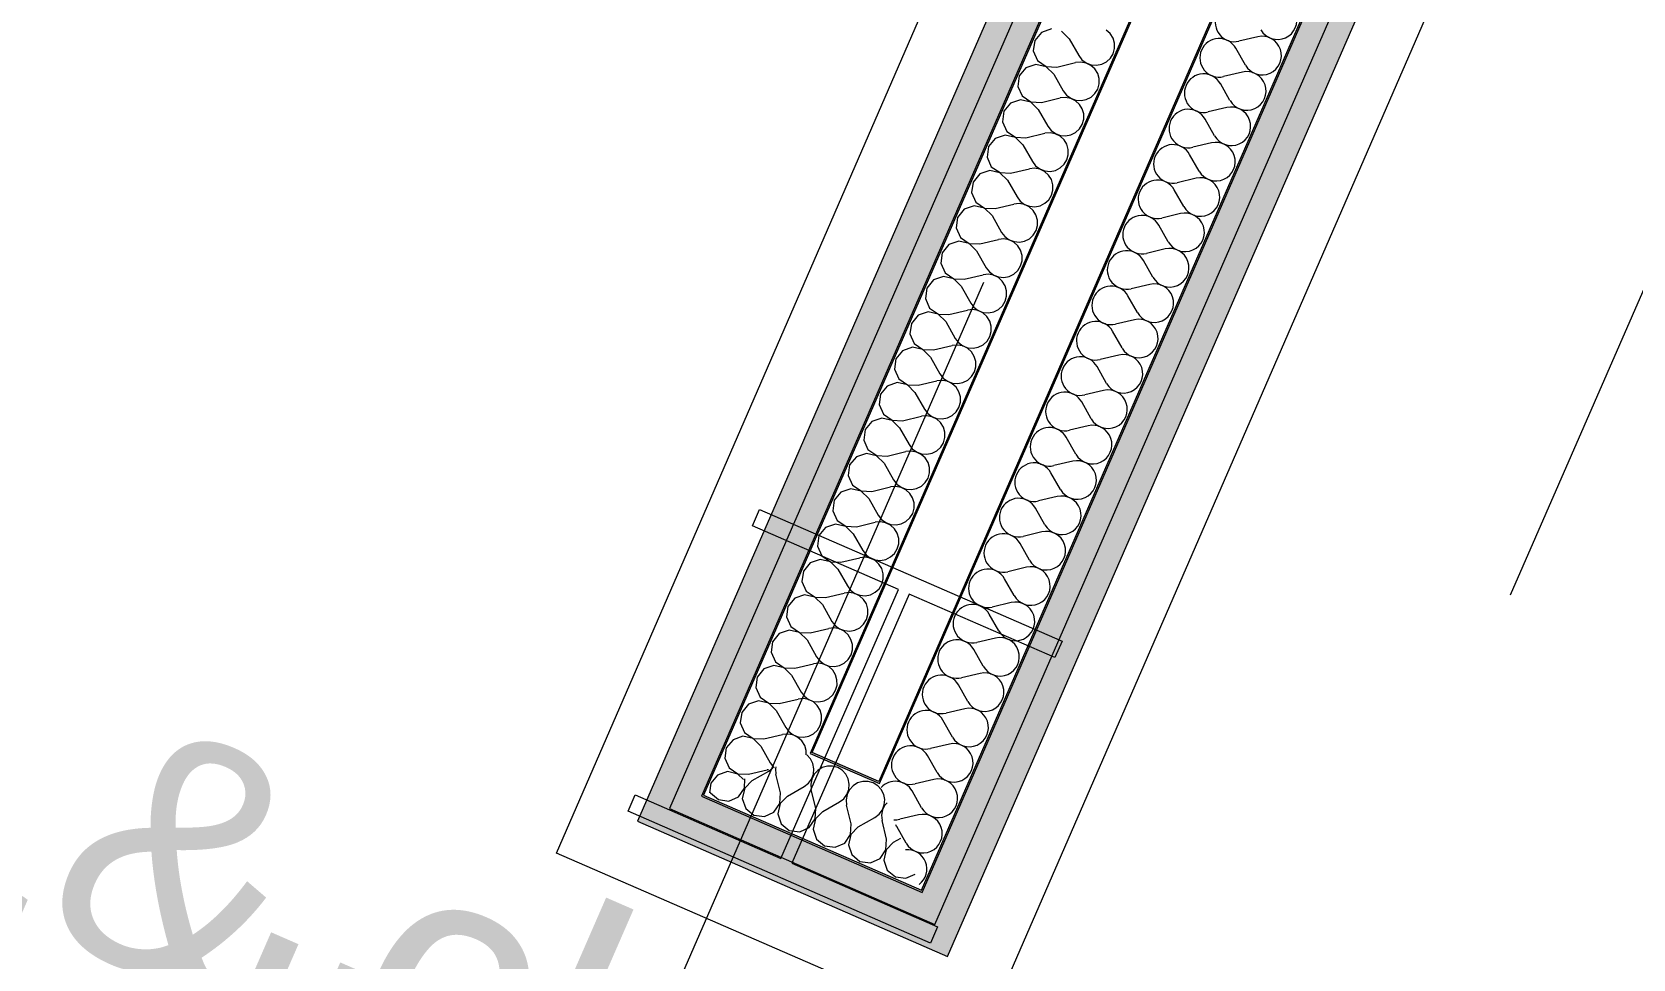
# Model space of a CAD drawing. Header units: millimetres. Extents: x -99530 to 90294, y -97212 to 56397.
# Drawn here: x -24266 to -23278, y -34374 to -33801 of the extents above; entities that cross this region are included whole.
import ezdxf
from ezdxf.enums import TextEntityAlignment as Align

# ---------------------------------------------------------------- set-up
doc = ezdxf.new("R2010")
doc.units = ezdxf.units.MM
doc.header["$MEASUREMENT"] = 0
doc.linetypes.add('Dashed', pattern=[564.444447, 282.222223, -282.222223])
doc.linetypes.add('Double Dashed', pattern=[1093.611073, 529.166651, -211.666656, 141.111112, -211.666656])
for name, color, linetype in [('A-25-M_Wall_Int', 7, 'Continuous'), ('A-95-MC_Marker_Section_P2.Marker', 7, 'Continuous'), ('COLUMN.IFC Import', 7, 'Continuous'), ('New_A-05-M_Gross_Int_Circulation', 7, 'Continuous'), ('New_A-15-MG_Structural_Grid_Phase_2', 7, 'Continuous'), ('New_A-25-M_Wall_Int', 7, 'Continuous')]:
    doc.layers.add(name, color=color, linetype=linetype)
for name, color, linetype, lineweight in [('A-25-M_Wall_Int_Pen_No__1', 7, 'Continuous', 13), ('A-95-MC_Marker_Section_P2.Marker_Pen_No__1', 7, 'Continuous', 13), ('COLUMN.IFC Import_Pen_No__2', 8, 'Continuous', 15), ('New_A-25-M_Wall_Int_Pen_No__1', 7, 'Continuous', 13), ('New_A-95-P_Text_1_50_GA_Pen_No__1', 7, 'Continuous', 13), ('New_ArchiCAD Zone Stamps_Pen_No__6', 7, 'Continuous', 35)]:
    doc.layers.add(name, color=color, linetype=linetype, lineweight=lineweight)
for name, color, linetype, lineweight, true_color in [('A-25-M_Wall_Int_Pen_No__107', 7, 'Continuous', 15, 0xa6a6a6), ('New_A-05-M_Gross_Int_Circulation_Pen_No__74', 7, 'Continuous', 20, 0x606060), ('New_A-15-MG_Structural_Grid_Phase_2_Pen_No__222', 7, 'Continuous', 13, 0x65af33), ('New_A-25-M_Wall_Int_Pen_No__107', 7, 'Continuous', 15, 0xa6a6a6)]:
    doc.layers.add(name, color=color, linetype=linetype, lineweight=lineweight, true_color=true_color)
doc.styles.add('GENERATED_STYLE_1', font='')
doc.styles.add('GENERATED_STYLE_3', font='')
doc.styles.add('GENERATED_STYLE_4', font='')
doc.styles.get('GENERATED_STYLE_1').set_extended_font_data('Arial', bold=True)
doc.styles.get('GENERATED_STYLE_3').set_extended_font_data('Arial')
doc.styles.get('GENERATED_STYLE_4').set_extended_font_data('Swis721 BT')

# ---------------------------------------------------------------- blocks, each defined once
blk = doc.blocks.new('catering seating and servery_INB 0113_3_1', base_point=(-33684.23, -45971.89))
at = {"layer": 'New_A-05-M_Gross_Int_Circulation_Pen_No__74', "linetype": 'Continuous'}
for p, q in [((-23057.59, -32991.98), (-23679.67, -34422.27)), ((-23942.08, -34308.14), (-23472.98, -33229.58)), ((-23679.67, -34422.27), (-23942.08, -34308.14))]:
    blk.add_line(p, q, dxfattribs=at)
at = {"layer": 'New_ArchiCAD Zone Stamps_Pen_No__6'}
for tag, height, style, p in [('ROOM_NAME', 250, 'GENERATED_STYLE_1', (-35355.98, -44046.47)), ('zoneNameLine2', 250, 'GENERATED_STYLE_1', (-35544.41, -44478.6)), ('ROOM_NUMBER', 200, 'GENERATED_STYLE_3', (-35732.84, -44899.31)), ('measuredAreaCode', 200, 'GENERATED_STYLE_3', (-35889.87, -45259.42)), ('DUMMY_649', 200, 'GENERATED_STYLE_3', (-35582.47, -45393.46)), ('DUMMY_650', 200, 'GENERATED_STYLE_3', (-34953.29, -45667.81)), ('DUMMY_651', 133.33, 'GENERATED_STYLE_3', (-34674, -45774.36))]:
    blk.add_attdef(tag, text='', height=height, rotation=336.44041, dxfattribs=dict(at, style=style)).set_placement(p, align=Align.TOP_LEFT)
blk = doc.blocks.new('*X718')
at = {"layer": 'New_A-25-M_Wall_Int_Pen_No__107', "linetype": 'Continuous'}
for p, q in [((-23509.21, -33804.41), (-23520.79, -33807.15)), ((-23516.82, -33821.87), (-23522.69, -33811.52)), ((-23518.72, -33826.24), (-23530.31, -33828.98)), ((-23526.34, -33843.7), (-23532.21, -33833.34)), ((-23528.24, -33848.06), (-23539.83, -33850.8)), ((-23535.85, -33865.52), (-23541.73, -33855.17)), ((-23537.76, -33869.89), (-23549.34, -33872.63)), ((-23545.37, -33887.35), (-23551.25, -33876.99)), ((-23554.89, -33909.17), (-23560.76, -33898.82)), ((-23547.27, -33891.71), (-23558.86, -33894.45)), ((-23556.79, -33913.54), (-23568.38, -33916.28)), ((-23564.4, -33931), (-23570.28, -33920.64)), ((-23566.31, -33935.36), (-23577.89, -33938.1)), ((-23573.92, -33952.82), (-23579.8, -33942.47)), ((-23575.82, -33957.19), (-23587.41, -33959.93)), ((-23583.44, -33974.65), (-23589.31, -33964.29)), ((-23585.34, -33979.01), (-23596.93, -33981.75)), ((-23592.95, -33996.47), (-23598.83, -33986.12)), ((-23602.47, -34018.3), (-23608.35, -34007.94)), ((-23594.86, -34000.84), (-23606.44, -34003.58)), ((-23604.37, -34022.66), (-23615.96, -34025.4)), ((-23611.99, -34040.12), (-23617.86, -34029.77)), ((-23613.89, -34044.49), (-23625.48, -34047.23)), ((-23621.5, -34061.95), (-23627.38, -34051.59)), ((-23623.41, -34066.31), (-23634.99, -34069.05)), ((-23631.02, -34083.77), (-23636.9, -34073.42)), ((-23640.54, -34105.6), (-23646.41, -34095.24)), ((-23632.92, -34088.14), (-23644.51, -34090.88)), ((-23650.05, -34127.42), (-23655.93, -34117.07)), ((-23642.44, -34109.96), (-23654.03, -34112.7)), ((-23651.96, -34131.79), (-23663.54, -34134.53)), ((-23659.57, -34149.25), (-23665.45, -34138.89)), ((-23661.47, -34153.61), (-23673.06, -34156.35)), ((-23669.09, -34171.07), (-23674.96, -34160.72)), ((-23670.99, -34175.44), (-23682.58, -34178.18)), ((-23678.6, -34192.9), (-23684.48, -34182.54)), ((-23688.12, -34214.72), (-23694, -34204.37)), ((-23680.51, -34197.26), (-23692.09, -34200)), ((-23697.64, -34236.55), (-23703.51, -34226.19)), ((-23690.02, -34219.09), (-23701.61, -34221.83)), ((-23699.54, -34240.91), (-23711.13, -34243.65)), ((-23707.15, -34258.37), (-23713.03, -34248.02)), ((-23709.06, -34262.74), (-23720.64, -34265.48)), ((-23716.67, -34280.2), (-23722.55, -34269.84)), ((-23718.57, -34284.56), (-23730.16, -34287.3)), ((-23726.19, -34302.02), (-23732.06, -34291.67))]:
    blk.add_line(p, q, dxfattribs=at)
for centre, start, end in [((-23523.53, -33795.57), 156.44041, 283.31031), ((-23496.95, -33794.17), 209.57051, 103.31031), ((-23533.05, -33817.39), 29.57051, 156.44041), ((-23506.47, -33816), 209.57051, 103.31031), ((-23533.05, -33817.39), 156.44041, 283.31031), ((-23542.57, -33839.22), 29.57051, 156.44041), ((-23515.98, -33837.82), 209.57051, 103.31031), ((-23542.57, -33839.22), 156.44041, 283.31031), ((-23552.08, -33861.04), 29.57051, 156.44041), ((-23525.5, -33859.65), 209.57051, 103.31031), ((-23552.08, -33861.04), 156.44041, 283.31031), ((-23535.02, -33881.47), 209.57051, 103.31031), ((-23561.6, -33882.87), 156.44041, 283.31031), ((-23561.6, -33882.87), 29.57051, 156.44041), ((-23571.12, -33904.69), 156.44041, 283.31031), ((-23571.12, -33904.69), 29.57051, 156.44041), ((-23544.53, -33903.3), 209.57051, 103.31031), ((-23580.63, -33926.52), 29.57051, 156.44041), ((-23554.05, -33925.12), 209.57051, 103.31031), ((-23580.63, -33926.52), 156.44041, 283.31031), ((-23590.15, -33948.34), 29.57051, 156.44041), ((-23563.57, -33946.95), 209.57051, 103.31031), ((-23590.15, -33948.34), 156.44041, 283.31031), ((-23599.67, -33970.17), 29.57051, 156.44041), ((-23573.08, -33968.77), 209.57051, 103.31031), ((-23599.67, -33970.17), 156.44041, 283.31031), ((-23582.6, -33990.6), 209.57051, 103.31031), ((-23609.18, -33991.99), 156.44041, 283.31031), ((-23609.18, -33991.99), 29.57051, 156.44041), ((-23618.7, -34013.82), 29.57051, 156.44041), ((-23592.12, -34012.42), 209.57051, 103.31031), ((-23618.7, -34013.82), 156.44041, 283.31031), ((-23628.22, -34035.64), 29.57051, 156.44041), ((-23601.63, -34034.25), 209.57051, 103.31031), ((-23628.22, -34035.64), 156.44041, 283.31031), ((-23637.73, -34057.47), 29.57051, 156.44041), ((-23611.15, -34056.07), 209.57051, 103.31031), ((-23637.73, -34057.47), 156.44041, 283.31031), ((-23647.25, -34079.29), 29.57051, 156.44041), ((-23620.67, -34077.9), 209.57051, 103.31031), ((-23647.25, -34079.29), 156.44041, 283.31031), ((-23630.18, -34099.72), 209.57051, 103.31031), ((-23656.77, -34101.12), 156.44041, 283.31031), ((-23656.77, -34101.12), 29.57051, 156.44041), ((-23666.28, -34122.94), 29.57051, 156.44041), ((-23639.7, -34121.55), 209.57051, 103.31031), ((-23666.28, -34122.94), 156.44041, 283.31031), ((-23675.8, -34144.77), 29.57051, 156.44041), ((-23649.22, -34143.37), 209.57051, 103.31031), ((-23675.8, -34144.77), 156.44041, 283.31031), ((-23685.32, -34166.59), 29.57051, 156.44041), ((-23658.73, -34165.2), 209.57051, 103.31031), ((-23685.32, -34166.59), 156.44041, 283.31031), ((-23694.83, -34188.42), 29.57051, 156.44041), ((-23668.25, -34187.02), 209.57051, 103.31031), ((-23694.83, -34188.42), 156.44041, 283.31031), ((-23704.35, -34210.24), 156.44041, 283.31031), ((-23704.35, -34210.24), 29.57051, 156.44041), ((-23677.77, -34208.85), 209.57051, 103.31031), ((-23713.87, -34232.07), 29.57051, 156.44041), ((-23687.28, -34230.67), 209.57051, 103.31031), ((-23713.87, -34232.07), 156.44041, 283.31031), ((-23723.38, -34253.89), 29.57051, 156.44041), ((-23696.8, -34252.5), 209.57051, 103.31031), ((-23723.38, -34253.89), 156.44041, 283.31031), ((-23732.9, -34275.72), 29.57051, 137.59947), ((-23706.32, -34274.32), 209.57051, 103.31031), ((-23715.83, -34296.15), 209.57051, 103.31031), ((-23732.9, -34275.72), 265.28136, 283.31031), ((-23742.42, -34297.54), 29.57051, 34.69796), ((-23725.35, -34317.97), 306.88119, 95.99963)]:
    blk.add_arc(centre, 11.9, start, end, dxfattribs=at)
blk = doc.blocks.new('Wall_193_1', base_point=(-22755.57, -31999.11))
at = {"layer": 'New_A-25-M_Wall_Int_Pen_No__107', "linetype": 'Continuous'}
for points in [[(-23708.52, -34352.16), (-22683.78, -32002.12), (-22703.52, -32009.86), (-23716.27, -34332.42)], [(-23700.76, -34371.91), (-22664.05, -31994.38), (-22683.78, -32002.12), (-23708.52, -34352.16)]]:
    blk.add_hatch(color=256, dxfattribs=at).paths.add_polyline_path(points)
at = {"layer": 'New_A-25-M_Wall_Int_Pen_No__107', "linetype": 'Continuous', "lineweight": 0, "true_color": 0x535353}
for points in [[(-23716.27, -34332.42), (-22703.52, -32009.86), (-22704.84, -32010.38), (-23716.79, -34331.1)], [(-23742.64, -34265.28), (-22770.64, -32036.18), (-22771.95, -32036.7), (-23743.15, -34263.97)]]:
    blk.add_hatch(color=251, dxfattribs=at).paths.add_polyline_path(points)
at = {"layer": 'New_A-25-M_Wall_Int_Pen_No__1', "linetype": 'Continuous'}
for p, q in [((-23708.52, -34352.16), (-22683.78, -32002.12)), ((-23716.79, -34331.1), (-22704.84, -32010.38)), ((-23716.27, -34332.42), (-22703.52, -32009.86)), ((-23742.64, -34265.28), (-22770.64, -32036.18))]:
    blk.add_line(p, q, dxfattribs=at)
at = {"layer": 'New_A-25-M_Wall_Int_Pen_No__1', "linetype": 'Continuous', "flags": 128}
for points in [[(-23700.76, -34371.91), (-22664.05, -31994.38)], [(-22771.95, -32036.7), (-23743.15, -34263.97)]]:
    blk.add_lwpolyline(points, dxfattribs=at)
at = {"layer": 'New_A-25-M_Wall_Int', "color": 250, "lineweight": 50, "true_color": 0x2a2a2a}
blk.add_blockref('*X718', (0, 0), dxfattribs=at)
blk = doc.blocks.new('*X902')
at = {"layer": 'A-25-M_Wall_Int_Pen_No__107', "linetype": 'Continuous'}
for p, q in [((-23636.58, -33799.6), (-23642.74, -33801.7)), ((-23625.6, -33805.61), (-23630.24, -33801.04)), ((-23600.23, -33802.46), (-23602.67, -33800.25)), ((-23646.87, -33806.73), (-23647.74, -33813.17)), ((-23642.74, -33801.7), (-23646.87, -33806.73)), ((-23625.6, -33805.61), (-23619.73, -33815.96)), ((-23598.5, -33805.24), (-23600.23, -33802.46)), ((-23597.59, -33808.4), (-23598.5, -33805.24)), ((-23597.57, -33811.68), (-23597.59, -33808.4)), ((-23647.74, -33813.17), (-23645.09, -33819.12)), ((-23645.09, -33819.12), (-23639.71, -33822.78)), ((-23633.21, -33823.07), (-23621.63, -33820.33)), ((-23618.36, -33820.02), (-23621.63, -33820.33)), ((-23619.73, -33815.96), (-23617.73, -33818.57)), ((-23615.13, -33820.62), (-23618.36, -33820.02)), ((-23617.73, -33818.57), (-23615.09, -33820.53)), ((-23612.18, -33822.07), (-23615.13, -33820.62)), ((-23615.09, -33820.53), (-23612.02, -33821.69)), ((-23605.52, -33821.35), (-23602.59, -33819.87)), ((-23602.59, -33819.87), (-23600.17, -33817.65)), ((-23600.17, -33817.65), (-23598.46, -33814.85)), ((-23598.46, -33814.85), (-23597.57, -33811.68)), ((-23656.38, -33828.55), (-23657.26, -33835)), ((-23652.25, -33823.52), (-23656.38, -33828.55)), ((-23646.1, -33821.42), (-23652.25, -33823.52)), ((-23639.75, -33822.87), (-23646.1, -33821.42)), ((-23635.12, -33827.43), (-23639.75, -33822.87)), ((-23639.71, -33822.78), (-23633.21, -33823.07)), ((-23635.12, -33827.43), (-23629.24, -33837.79)), ((-23609.75, -33824.28), (-23612.18, -33822.07)), ((-23612.02, -33821.69), (-23608.75, -33821.98)), ((-23608.01, -33827.07), (-23609.75, -33824.28)), ((-23608.75, -33821.98), (-23605.52, -33821.35)), ((-23607.1, -33830.22), (-23608.01, -33827.07)), ((-23607.09, -33833.51), (-23607.1, -33830.22)), ((-23657.26, -33835), (-23654.61, -33840.94)), ((-23654.61, -33840.94), (-23649.23, -33844.6)), ((-23629.24, -33837.79), (-23627.24, -33840.39)), ((-23627.24, -33840.39), (-23624.61, -33842.35)), ((-23612.11, -33841.7), (-23609.69, -33839.47)), ((-23609.69, -33839.47), (-23607.98, -33836.67)), ((-23607.98, -33836.67), (-23607.09, -33833.51)), ((-23665.9, -33850.38), (-23666.77, -33856.82)), ((-23661.77, -33845.35), (-23665.9, -33850.38)), ((-23655.61, -33843.25), (-23661.77, -33845.35)), ((-23649.27, -33844.69), (-23655.61, -33843.25)), ((-23644.63, -33849.26), (-23649.27, -33844.69)), ((-23649.23, -33844.6), (-23642.73, -33844.89)), ((-23644.63, -33849.26), (-23638.76, -33859.61)), ((-23642.73, -33844.89), (-23631.15, -33842.15)), ((-23627.88, -33841.85), (-23631.15, -33842.15)), ((-23624.65, -33842.44), (-23627.88, -33841.85)), ((-23621.7, -33843.9), (-23624.65, -33842.44)), ((-23624.61, -33842.35), (-23621.54, -33843.52)), ((-23619.27, -33846.11), (-23621.7, -33843.9)), ((-23621.54, -33843.52), (-23618.26, -33843.8)), ((-23617.53, -33848.89), (-23619.27, -33846.11)), ((-23618.26, -33843.8), (-23615.04, -33843.18)), ((-23616.62, -33852.05), (-23617.53, -33848.89)), ((-23615.04, -33843.18), (-23612.11, -33841.7)), ((-23666.77, -33856.82), (-23664.12, -33862.77)), ((-23638.76, -33859.61), (-23636.76, -33862.22)), ((-23619.21, -33861.3), (-23617.49, -33858.5)), ((-23617.49, -33858.5), (-23616.61, -33855.33)), ((-23616.61, -33855.33), (-23616.62, -33852.05)), ((-23671.29, -33867.17), (-23675.42, -33872.2)), ((-23665.13, -33865.07), (-23671.29, -33867.17)), ((-23658.79, -33866.52), (-23665.13, -33865.07)), ((-23664.12, -33862.77), (-23658.75, -33866.43)), ((-23654.15, -33871.08), (-23658.79, -33866.52)), ((-23658.75, -33866.43), (-23652.25, -33866.72)), ((-23652.25, -33866.72), (-23640.66, -33863.98)), ((-23637.39, -33863.67), (-23640.66, -33863.98)), ((-23634.16, -33864.27), (-23637.39, -33863.67)), ((-23636.76, -33862.22), (-23634.12, -33864.18)), ((-23631.22, -33865.72), (-23634.16, -33864.27)), ((-23634.12, -33864.18), (-23631.05, -33865.34)), ((-23628.78, -33867.93), (-23631.22, -33865.72)), ((-23631.05, -33865.34), (-23627.78, -33865.63)), ((-23627.05, -33870.72), (-23628.78, -33867.93)), ((-23627.78, -33865.63), (-23624.56, -33865)), ((-23624.56, -33865), (-23621.62, -33863.52)), ((-23621.62, -33863.52), (-23619.21, -33861.3)), ((-23675.42, -33872.2), (-23676.29, -33878.65)), ((-23676.29, -33878.65), (-23673.64, -33884.59)), ((-23654.15, -33871.08), (-23648.28, -33881.44)), ((-23628.72, -33883.12), (-23627.01, -33880.32)), ((-23626.14, -33873.87), (-23627.05, -33870.72)), ((-23627.01, -33880.32), (-23626.12, -33877.16)), ((-23626.12, -33877.16), (-23626.14, -33873.87)), ((-23680.8, -33889), (-23684.93, -33894.03)), ((-23674.65, -33886.9), (-23680.8, -33889)), ((-23668.3, -33888.34), (-23674.65, -33886.9)), ((-23673.64, -33884.59), (-23668.26, -33888.25)), ((-23663.67, -33892.91), (-23668.3, -33888.34)), ((-23668.26, -33888.25), (-23661.76, -33888.54)), ((-23661.76, -33888.54), (-23650.18, -33885.8)), ((-23646.91, -33885.49), (-23650.18, -33885.8)), ((-23648.28, -33881.44), (-23646.28, -33884.04)), ((-23643.68, -33886.09), (-23646.91, -33885.49)), ((-23646.28, -33884.04), (-23643.64, -33886)), ((-23640.74, -33887.55), (-23643.68, -33886.09)), ((-23643.64, -33886), (-23640.57, -33887.17)), ((-23638.3, -33889.76), (-23640.74, -33887.55)), ((-23640.57, -33887.17), (-23637.3, -33887.45)), ((-23636.56, -33892.54), (-23638.3, -33889.76)), ((-23637.3, -33887.45), (-23634.07, -33886.83)), ((-23634.07, -33886.83), (-23631.14, -33885.35)), ((-23631.14, -33885.35), (-23628.72, -33883.12)), ((-23684.93, -33894.03), (-23685.81, -33900.47)), ((-23663.67, -33892.91), (-23657.79, -33903.26)), ((-23635.65, -33895.7), (-23636.56, -33892.54)), ((-23636.53, -33902.15), (-23635.64, -33898.98)), ((-23635.64, -33898.98), (-23635.65, -33895.7)), ((-23684.16, -33908.72), (-23690.32, -33910.82)), ((-23685.81, -33900.47), (-23683.16, -33906.42)), ((-23677.82, -33910.17), (-23684.16, -33908.72)), ((-23683.16, -33906.42), (-23677.78, -33910.08)), ((-23677.78, -33910.08), (-23671.28, -33910.37)), ((-23671.28, -33910.37), (-23659.7, -33907.63)), ((-23656.43, -33907.32), (-23659.7, -33907.63)), ((-23657.79, -33903.26), (-23655.79, -33905.87)), ((-23653.2, -33907.92), (-23656.43, -33907.32)), ((-23655.79, -33905.87), (-23653.16, -33907.83)), ((-23650.25, -33909.37), (-23653.2, -33907.92)), ((-23653.16, -33907.83), (-23650.09, -33908.99)), ((-23647.82, -33911.58), (-23650.25, -33909.37)), ((-23650.09, -33908.99), (-23646.81, -33909.28)), ((-23646.81, -33909.28), (-23643.59, -33908.65)), ((-23643.59, -33908.65), (-23640.66, -33907.17)), ((-23640.66, -33907.17), (-23638.24, -33904.95)), ((-23638.24, -33904.95), (-23636.53, -33902.15)), ((-23694.45, -33915.85), (-23695.32, -33922.3)), ((-23690.32, -33910.82), (-23694.45, -33915.85)), ((-23673.18, -33914.73), (-23677.82, -33910.17)), ((-23673.18, -33914.73), (-23667.31, -33925.09)), ((-23646.08, -33914.37), (-23647.82, -33911.58)), ((-23645.17, -33917.52), (-23646.08, -33914.37)), ((-23645.16, -33920.81), (-23645.17, -33917.52)), ((-23695.32, -33922.3), (-23692.67, -33928.24)), ((-23692.67, -33928.24), (-23687.3, -33931.9)), ((-23680.8, -33932.19), (-23669.21, -33929.45)), ((-23665.94, -33929.14), (-23669.21, -33929.45)), ((-23667.31, -33925.09), (-23665.31, -33927.69)), ((-23662.71, -33929.74), (-23665.94, -33929.14)), ((-23665.31, -33927.69), (-23662.67, -33929.65)), ((-23659.77, -33931.2), (-23662.71, -33929.74)), ((-23662.67, -33929.65), (-23659.6, -33930.82)), ((-23653.11, -33930.48), (-23650.17, -33929)), ((-23650.17, -33929), (-23647.76, -33926.77)), ((-23647.76, -33926.77), (-23646.04, -33923.97)), ((-23646.04, -33923.97), (-23645.16, -33920.81)), ((-23703.97, -33937.68), (-23704.84, -33944.12)), ((-23699.84, -33932.65), (-23703.97, -33937.68)), ((-23693.68, -33930.55), (-23699.84, -33932.65)), ((-23687.34, -33931.99), (-23693.68, -33930.55)), ((-23682.7, -33936.56), (-23687.34, -33931.99)), ((-23687.3, -33931.9), (-23680.8, -33932.19)), ((-23682.7, -33936.56), (-23676.83, -33946.91)), ((-23657.34, -33933.41), (-23659.77, -33931.2)), ((-23659.6, -33930.82), (-23656.33, -33931.1)), ((-23655.6, -33936.19), (-23657.34, -33933.41)), ((-23656.33, -33931.1), (-23653.11, -33930.48)), ((-23654.69, -33939.35), (-23655.6, -33936.19)), ((-23654.67, -33942.63), (-23654.69, -33939.35)), ((-23704.84, -33944.12), (-23702.19, -33950.07)), ((-23676.83, -33946.91), (-23674.83, -33949.52)), ((-23674.83, -33949.52), (-23672.19, -33951.48)), ((-23659.69, -33950.82), (-23657.27, -33948.6)), ((-23657.27, -33948.6), (-23655.56, -33945.8)), ((-23655.56, -33945.8), (-23654.67, -33942.63)), ((-23713.48, -33959.5), (-23714.36, -33965.95)), ((-23709.35, -33954.47), (-23713.48, -33959.5)), ((-23703.2, -33952.37), (-23709.35, -33954.47)), ((-23696.85, -33953.82), (-23703.2, -33952.37)), ((-23702.19, -33950.07), (-23696.81, -33953.73)), ((-23692.22, -33958.38), (-23696.85, -33953.82)), ((-23696.81, -33953.73), (-23690.31, -33954.02)), ((-23692.22, -33958.38), (-23686.34, -33968.74)), ((-23690.31, -33954.02), (-23678.73, -33951.28)), ((-23675.46, -33950.97), (-23678.73, -33951.28)), ((-23672.23, -33951.57), (-23675.46, -33950.97)), ((-23669.29, -33953.02), (-23672.23, -33951.57)), ((-23672.19, -33951.48), (-23669.12, -33952.64)), ((-23666.85, -33955.23), (-23669.29, -33953.02)), ((-23669.12, -33952.64), (-23665.85, -33952.93)), ((-23665.11, -33958.02), (-23666.85, -33955.23)), ((-23665.85, -33952.93), (-23662.62, -33952.3)), ((-23664.2, -33961.17), (-23665.11, -33958.02)), ((-23662.62, -33952.3), (-23659.69, -33950.82)), ((-23714.36, -33965.95), (-23711.71, -33971.89)), ((-23686.34, -33968.74), (-23684.34, -33971.34)), ((-23666.79, -33970.42), (-23665.08, -33967.62)), ((-23665.08, -33967.62), (-23664.19, -33964.46)), ((-23664.19, -33964.46), (-23664.2, -33961.17)), ((-23718.87, -33976.3), (-23723, -33981.32)), ((-23712.71, -33974.19), (-23718.87, -33976.3)), ((-23706.37, -33975.64), (-23712.71, -33974.19)), ((-23711.71, -33971.89), (-23706.33, -33975.55)), ((-23701.73, -33980.21), (-23706.37, -33975.64)), ((-23706.33, -33975.55), (-23699.83, -33975.84)), ((-23699.83, -33975.84), (-23688.25, -33973.1)), ((-23684.98, -33972.79), (-23688.25, -33973.1)), ((-23681.75, -33973.39), (-23684.98, -33972.79)), ((-23684.34, -33971.34), (-23681.71, -33973.3)), ((-23678.8, -33974.85), (-23681.75, -33973.39)), ((-23681.71, -33973.3), (-23678.64, -33974.47)), ((-23676.37, -33977.06), (-23678.8, -33974.85)), ((-23678.64, -33974.47), (-23675.36, -33974.75)), ((-23674.63, -33979.84), (-23676.37, -33977.06)), ((-23675.36, -33974.75), (-23672.14, -33974.13)), ((-23672.14, -33974.13), (-23669.21, -33972.65)), ((-23669.21, -33972.65), (-23666.79, -33970.42)), ((-23723, -33981.32), (-23723.87, -33987.77)), ((-23723.87, -33987.77), (-23721.22, -33993.72)), ((-23701.73, -33980.21), (-23695.86, -33990.56)), ((-23673.72, -33983), (-23674.63, -33979.84)), ((-23674.59, -33989.45), (-23673.71, -33986.28)), ((-23673.71, -33986.28), (-23673.72, -33983)), ((-23728.39, -33998.12), (-23732.52, -34003.15)), ((-23722.23, -33996.02), (-23728.39, -33998.12)), ((-23715.89, -33997.47), (-23722.23, -33996.02)), ((-23721.22, -33993.72), (-23715.85, -33997.38)), ((-23711.25, -34002.03), (-23715.89, -33997.47)), ((-23715.85, -33997.38), (-23709.35, -33997.67)), ((-23709.35, -33997.67), (-23697.76, -33994.93)), ((-23694.49, -33994.62), (-23697.76, -33994.93)), ((-23695.86, -33990.56), (-23693.86, -33993.17)), ((-23691.26, -33995.22), (-23694.49, -33994.62)), ((-23693.86, -33993.17), (-23691.22, -33995.13)), ((-23688.32, -33996.67), (-23691.26, -33995.22)), ((-23691.22, -33995.13), (-23688.15, -33996.29)), ((-23685.89, -33998.88), (-23688.32, -33996.67)), ((-23688.15, -33996.29), (-23684.88, -33996.58)), ((-23684.15, -34001.67), (-23685.89, -33998.88)), ((-23684.88, -33996.58), (-23681.66, -33995.95)), ((-23681.66, -33995.95), (-23678.72, -33994.47)), ((-23678.72, -33994.47), (-23676.31, -33992.25)), ((-23676.31, -33992.25), (-23674.59, -33989.45)), ((-23732.52, -34003.15), (-23733.39, -34009.6)), ((-23711.25, -34002.03), (-23705.38, -34012.39)), ((-23683.24, -34004.82), (-23684.15, -34001.67)), ((-23684.11, -34011.27), (-23683.22, -34008.11)), ((-23683.22, -34008.11), (-23683.24, -34004.82)), ((-23731.75, -34017.84), (-23737.9, -34019.95)), ((-23733.39, -34009.6), (-23730.74, -34015.54)), ((-23725.4, -34019.29), (-23731.75, -34017.84)), ((-23730.74, -34015.54), (-23725.36, -34019.2)), ((-23718.86, -34019.49), (-23707.28, -34016.75)), ((-23704.01, -34016.44), (-23707.28, -34016.75)), ((-23705.38, -34012.39), (-23703.38, -34014.99)), ((-23700.78, -34017.04), (-23704.01, -34016.44)), ((-23703.38, -34014.99), (-23700.74, -34016.95)), ((-23697.84, -34018.5), (-23700.78, -34017.04)), ((-23700.74, -34016.95), (-23697.67, -34018.12)), ((-23695.4, -34020.7), (-23697.84, -34018.5)), ((-23697.67, -34018.12), (-23694.4, -34018.4)), ((-23694.4, -34018.4), (-23691.17, -34017.78)), ((-23691.17, -34017.78), (-23688.24, -34016.3)), ((-23688.24, -34016.3), (-23685.82, -34014.07)), ((-23685.82, -34014.07), (-23684.11, -34011.27)), ((-23742.03, -34024.97), (-23742.91, -34031.42)), ((-23737.9, -34019.95), (-23742.03, -34024.97)), ((-23720.77, -34023.86), (-23725.4, -34019.29)), ((-23725.36, -34019.2), (-23718.86, -34019.49)), ((-23720.77, -34023.86), (-23714.89, -34034.21)), ((-23693.66, -34023.49), (-23695.4, -34020.7)), ((-23692.75, -34026.65), (-23693.66, -34023.49)), ((-23692.74, -34029.93), (-23692.75, -34026.65)), ((-23742.91, -34031.42), (-23740.26, -34037.37)), ((-23740.26, -34037.37), (-23734.88, -34041.03)), ((-23713.53, -34038.27), (-23716.8, -34038.58)), ((-23714.89, -34034.21), (-23712.89, -34036.82)), ((-23710.3, -34038.87), (-23713.53, -34038.27)), ((-23712.89, -34036.82), (-23710.26, -34038.78)), ((-23700.69, -34039.6), (-23697.76, -34038.12)), ((-23697.76, -34038.12), (-23695.34, -34035.9)), ((-23695.34, -34035.9), (-23693.63, -34033.1)), ((-23693.63, -34033.1), (-23692.74, -34029.93)), ((-23751.55, -34046.8), (-23752.42, -34053.25)), ((-23747.42, -34041.77), (-23751.55, -34046.8)), ((-23741.26, -34039.67), (-23747.42, -34041.77)), ((-23734.92, -34041.12), (-23741.26, -34039.67)), ((-23730.28, -34045.68), (-23734.92, -34041.12)), ((-23734.88, -34041.03), (-23728.38, -34041.32)), ((-23730.28, -34045.68), (-23724.41, -34056.04)), ((-23728.38, -34041.32), (-23716.8, -34038.58)), ((-23707.35, -34040.32), (-23710.3, -34038.87)), ((-23710.26, -34038.78), (-23707.19, -34039.94)), ((-23704.92, -34042.53), (-23707.35, -34040.32)), ((-23707.19, -34039.94), (-23703.91, -34040.23)), ((-23703.18, -34045.32), (-23704.92, -34042.53)), ((-23703.91, -34040.23), (-23700.69, -34039.6)), ((-23702.27, -34048.47), (-23703.18, -34045.32)), ((-23752.42, -34053.25), (-23749.77, -34059.19)), ((-23724.41, -34056.04), (-23722.41, -34058.64)), ((-23707.27, -34059.95), (-23704.86, -34057.72)), ((-23704.86, -34057.72), (-23703.14, -34054.92)), ((-23703.14, -34054.92), (-23702.26, -34051.76)), ((-23702.26, -34051.76), (-23702.27, -34048.47)), ((-23756.94, -34063.6), (-23761.07, -34068.62)), ((-23750.78, -34061.49), (-23756.94, -34063.6)), ((-23744.44, -34062.94), (-23750.78, -34061.49)), ((-23749.77, -34059.19), (-23744.4, -34062.85)), ((-23739.8, -34067.51), (-23744.44, -34062.94)), ((-23744.4, -34062.85), (-23737.9, -34063.14)), ((-23739.8, -34067.51), (-23733.93, -34077.86)), ((-23737.9, -34063.14), (-23726.31, -34060.4)), ((-23723.04, -34060.09), (-23726.31, -34060.4)), ((-23719.81, -34060.69), (-23723.04, -34060.09)), ((-23722.41, -34058.64), (-23719.77, -34060.6)), ((-23716.87, -34062.15), (-23719.81, -34060.69)), ((-23719.77, -34060.6), (-23716.7, -34061.77)), ((-23714.44, -34064.35), (-23716.87, -34062.15)), ((-23716.7, -34061.77), (-23713.43, -34062.05)), ((-23712.7, -34067.14), (-23714.44, -34064.35)), ((-23713.43, -34062.05), (-23710.21, -34061.43)), ((-23711.79, -34070.3), (-23712.7, -34067.14)), ((-23710.21, -34061.43), (-23707.27, -34059.95)), ((-23761.07, -34068.62), (-23761.94, -34075.07)), ((-23761.94, -34075.07), (-23759.29, -34081.02)), ((-23733.93, -34077.86), (-23731.93, -34080.47)), ((-23714.37, -34079.55), (-23712.66, -34076.75)), ((-23712.66, -34076.75), (-23711.77, -34073.58)), ((-23711.77, -34073.58), (-23711.79, -34070.3)), ((-23766.45, -34085.42), (-23770.58, -34090.45)), ((-23760.3, -34083.32), (-23766.45, -34085.42)), ((-23753.95, -34084.77), (-23760.3, -34083.32)), ((-23759.29, -34081.02), (-23753.91, -34084.68)), ((-23749.32, -34089.33), (-23753.95, -34084.77)), ((-23753.91, -34084.68), (-23747.41, -34084.97)), ((-23747.41, -34084.97), (-23735.83, -34082.23)), ((-23732.56, -34081.92), (-23735.83, -34082.23)), ((-23729.33, -34082.52), (-23732.56, -34081.92)), ((-23731.93, -34080.47), (-23729.29, -34082.43)), ((-23726.39, -34083.97), (-23729.33, -34082.52)), ((-23729.29, -34082.43), (-23726.22, -34083.59)), ((-23723.95, -34086.18), (-23726.39, -34083.97)), ((-23726.22, -34083.59), (-23722.95, -34083.88)), ((-23722.21, -34088.97), (-23723.95, -34086.18)), ((-23722.95, -34083.88), (-23719.72, -34083.25)), ((-23719.72, -34083.25), (-23716.79, -34081.77)), ((-23716.79, -34081.77), (-23714.37, -34079.55)), ((-23770.58, -34090.45), (-23771.46, -34096.9)), ((-23771.46, -34096.9), (-23768.81, -34102.84)), ((-23749.32, -34089.33), (-23743.44, -34099.69)), ((-23721.3, -34092.12), (-23722.21, -34088.97)), ((-23722.18, -34098.57), (-23721.29, -34095.41)), ((-23721.29, -34095.41), (-23721.3, -34092.12)), ((-23775.97, -34107.25), (-23780.1, -34112.27)), ((-23769.81, -34105.14), (-23775.97, -34107.25)), ((-23763.47, -34106.59), (-23769.81, -34105.14)), ((-23768.81, -34102.84), (-23763.43, -34106.5)), ((-23758.83, -34111.16), (-23763.47, -34106.59)), ((-23763.43, -34106.5), (-23756.93, -34106.79)), ((-23756.93, -34106.79), (-23745.35, -34104.05)), ((-23742.08, -34103.74), (-23745.35, -34104.05)), ((-23743.44, -34099.69), (-23741.44, -34102.29)), ((-23738.85, -34104.34), (-23742.08, -34103.74)), ((-23741.44, -34102.29), (-23738.81, -34104.25)), ((-23735.9, -34105.8), (-23738.85, -34104.34)), ((-23738.81, -34104.25), (-23735.74, -34105.42)), ((-23733.47, -34108), (-23735.9, -34105.8)), ((-23735.74, -34105.42), (-23732.46, -34105.7)), ((-23732.46, -34105.7), (-23729.24, -34105.08)), ((-23729.24, -34105.08), (-23726.31, -34103.6)), ((-23726.31, -34103.6), (-23723.89, -34101.37)), ((-23723.89, -34101.37), (-23722.18, -34098.57)), ((-23780.1, -34112.27), (-23780.97, -34118.72)), ((-23758.83, -34111.16), (-23752.96, -34121.51)), ((-23731.73, -34110.79), (-23733.47, -34108)), ((-23730.82, -34113.95), (-23731.73, -34110.79)), ((-23731.69, -34120.4), (-23730.81, -34117.23)), ((-23730.81, -34117.23), (-23730.82, -34113.95)), ((-23779.33, -34126.97), (-23785.49, -34129.07)), ((-23780.97, -34118.72), (-23778.32, -34124.66)), ((-23772.99, -34128.42), (-23779.33, -34126.97)), ((-23778.32, -34124.66), (-23772.95, -34128.33)), ((-23766.45, -34128.62), (-23754.86, -34125.88)), ((-23751.59, -34125.57), (-23754.86, -34125.88)), ((-23752.96, -34121.51), (-23750.96, -34124.12)), ((-23748.36, -34126.17), (-23751.59, -34125.57)), ((-23750.96, -34124.12), (-23748.32, -34126.08)), ((-23745.42, -34127.62), (-23748.36, -34126.17)), ((-23748.32, -34126.08), (-23745.25, -34127.24)), ((-23745.25, -34127.24), (-23741.98, -34127.53)), ((-23741.98, -34127.53), (-23738.76, -34126.9)), ((-23738.76, -34126.9), (-23735.82, -34125.42)), ((-23735.82, -34125.42), (-23733.41, -34123.2)), ((-23733.41, -34123.2), (-23731.69, -34120.4)), ((-23789.62, -34134.1), (-23790.49, -34140.55)), ((-23785.49, -34129.07), (-23789.62, -34134.1)), ((-23768.35, -34132.98), (-23772.99, -34128.42)), ((-23772.95, -34128.33), (-23766.45, -34128.62)), ((-23768.35, -34132.98), (-23762.48, -34143.34)), ((-23742.99, -34129.83), (-23745.42, -34127.62)), ((-23741.25, -34132.62), (-23742.99, -34129.83)), ((-23740.34, -34135.77), (-23741.25, -34132.62)), ((-23740.32, -34139.06), (-23740.34, -34135.77)), ((-23790.49, -34140.55), (-23787.84, -34146.49)), ((-23787.84, -34146.49), (-23782.46, -34150.15)), ((-23762.48, -34143.34), (-23760.48, -34145.94)), ((-23760.48, -34145.94), (-23757.84, -34147.9)), ((-23748.27, -34148.73), (-23745.34, -34147.25)), ((-23745.34, -34147.25), (-23742.93, -34145.02)), ((-23742.93, -34145.02), (-23741.21, -34142.22)), ((-23741.21, -34142.22), (-23740.32, -34139.06)), ((-23799.13, -34155.92), (-23800.01, -34162.37)), ((-23795, -34150.9), (-23799.13, -34155.92)), ((-23788.85, -34148.79), (-23795, -34150.9)), ((-23782.5, -34150.24), (-23788.85, -34148.79)), ((-23777.87, -34154.81), (-23782.5, -34150.24)), ((-23782.46, -34150.15), (-23775.96, -34150.44)), ((-23777.87, -34154.81), (-23771.99, -34165.16)), ((-23775.96, -34150.44), (-23764.38, -34147.7)), ((-23761.11, -34147.39), (-23764.38, -34147.7)), ((-23757.88, -34147.99), (-23761.11, -34147.39)), ((-23754.94, -34149.45), (-23757.88, -34147.99)), ((-23757.84, -34147.9), (-23754.77, -34149.07)), ((-23752.5, -34151.65), (-23754.94, -34149.45)), ((-23754.77, -34149.07), (-23751.5, -34149.35)), ((-23750.76, -34154.44), (-23752.5, -34151.65)), ((-23751.5, -34149.35), (-23748.27, -34148.73)), ((-23749.85, -34157.6), (-23750.76, -34154.44)), ((-23800.01, -34162.37), (-23797.36, -34168.31)), ((-23771.99, -34165.16), (-23769.99, -34167.77)), ((-23754.86, -34169.07), (-23752.44, -34166.85)), ((-23752.44, -34166.85), (-23750.73, -34164.04)), ((-23750.73, -34164.04), (-23749.84, -34160.88)), ((-23749.84, -34160.88), (-23749.85, -34157.6)), ((-23804.52, -34172.72), (-23808.65, -34177.75)), ((-23798.36, -34170.62), (-23804.52, -34172.72)), ((-23792.02, -34172.07), (-23798.36, -34170.62)), ((-23797.36, -34168.31), (-23791.98, -34171.98)), ((-23787.38, -34176.63), (-23792.02, -34172.07)), ((-23791.98, -34171.98), (-23785.48, -34172.27)), ((-23787.38, -34176.63), (-23781.51, -34186.99)), ((-23785.48, -34172.27), (-23773.9, -34169.53)), ((-23770.63, -34169.22), (-23773.9, -34169.53)), ((-23767.4, -34169.82), (-23770.63, -34169.22)), ((-23769.99, -34167.77), (-23767.36, -34169.73)), ((-23764.45, -34171.27), (-23767.4, -34169.82)), ((-23767.36, -34169.73), (-23764.29, -34170.89)), ((-23762.02, -34173.48), (-23764.45, -34171.27)), ((-23764.29, -34170.89), (-23761.01, -34171.17)), ((-23760.28, -34176.27), (-23762.02, -34173.48)), ((-23761.01, -34171.17), (-23757.79, -34170.55)), ((-23759.37, -34179.42), (-23760.28, -34176.27)), ((-23757.79, -34170.55), (-23754.86, -34169.07)), ((-23808.65, -34177.75), (-23809.52, -34184.2)), ((-23809.52, -34184.2), (-23806.87, -34190.14)), ((-23761.96, -34188.67), (-23760.24, -34185.87)), ((-23760.24, -34185.87), (-23759.36, -34182.71)), ((-23759.36, -34182.71), (-23759.37, -34179.42)), ((-23814.04, -34194.55), (-23818.17, -34199.57)), ((-23807.88, -34192.44), (-23814.04, -34194.55)), ((-23801.54, -34193.89), (-23807.88, -34192.44)), ((-23806.87, -34190.14), (-23801.5, -34193.8)), ((-23796.9, -34198.46), (-23801.54, -34193.89)), ((-23801.5, -34193.8), (-23795, -34194.09)), ((-23795, -34194.09), (-23783.41, -34191.35)), ((-23780.14, -34191.04), (-23783.41, -34191.35)), ((-23781.51, -34186.99), (-23779.51, -34189.59)), ((-23776.91, -34191.64), (-23780.14, -34191.04)), ((-23779.51, -34189.59), (-23776.87, -34191.55)), ((-23773.97, -34193.1), (-23776.91, -34191.64)), ((-23776.87, -34191.55), (-23773.8, -34192.72)), ((-23771.54, -34195.3), (-23773.97, -34193.1)), ((-23773.8, -34192.72), (-23770.53, -34193)), ((-23769.8, -34198.09), (-23771.54, -34195.3)), ((-23770.53, -34193), (-23767.31, -34192.38)), ((-23767.31, -34192.38), (-23764.37, -34190.9)), ((-23764.37, -34190.9), (-23761.96, -34188.67)), ((-23818.17, -34199.57), (-23819.04, -34206.02)), ((-23819.04, -34206.02), (-23816.39, -34211.96)), ((-23796.9, -34198.46), (-23791.03, -34208.81)), ((-23768.89, -34201.25), (-23769.8, -34198.09)), ((-23769.76, -34207.69), (-23768.87, -34204.53)), ((-23768.87, -34204.53), (-23768.89, -34201.25)), ((-23823.55, -34216.37), (-23827.68, -34221.4)), ((-23817.4, -34214.27), (-23823.55, -34216.37)), ((-23811.05, -34215.72), (-23817.4, -34214.27)), ((-23816.39, -34211.96), (-23811.01, -34215.63)), ((-23806.42, -34220.28), (-23811.05, -34215.72)), ((-23811.01, -34215.63), (-23804.51, -34215.92)), ((-23804.51, -34215.92), (-23792.93, -34213.18)), ((-23789.66, -34212.87), (-23792.93, -34213.18)), ((-23791.03, -34208.81), (-23789.03, -34211.42)), ((-23786.43, -34213.47), (-23789.66, -34212.87)), ((-23789.03, -34211.42), (-23786.39, -34213.38)), ((-23783.49, -34214.92), (-23786.43, -34213.47)), ((-23786.39, -34213.38), (-23783.32, -34214.54)), ((-23781.05, -34217.13), (-23783.49, -34214.92)), ((-23783.32, -34214.54), (-23780.05, -34214.82)), ((-23780.05, -34214.82), (-23776.82, -34214.2)), ((-23776.82, -34214.2), (-23773.89, -34212.72)), ((-23773.89, -34212.72), (-23771.48, -34210.5)), ((-23771.48, -34210.5), (-23769.76, -34207.69)), ((-23827.68, -34221.4), (-23828.56, -34227.85)), ((-23806.42, -34220.28), (-23800.54, -34230.64)), ((-23779.31, -34219.92), (-23781.05, -34217.13)), ((-23778.4, -34223.07), (-23779.31, -34219.92)), ((-23778.39, -34226.36), (-23778.4, -34223.07)), ((-23826.91, -34236.09), (-23833.07, -34238.2)), ((-23828.56, -34227.85), (-23825.91, -34233.79)), ((-23820.57, -34237.54), (-23826.91, -34236.09)), ((-23825.91, -34233.79), (-23820.53, -34237.45)), ((-23814.03, -34237.74), (-23802.45, -34235)), ((-23799.18, -34234.69), (-23802.45, -34235)), ((-23800.54, -34230.64), (-23798.54, -34233.24)), ((-23795.95, -34235.29), (-23799.18, -34234.69)), ((-23798.54, -34233.24), (-23795.91, -34235.2)), ((-23793, -34236.75), (-23795.95, -34235.29)), ((-23795.91, -34235.2), (-23792.84, -34236.37)), ((-23789.56, -34236.65), (-23786.34, -34236.03)), ((-23786.34, -34236.03), (-23783.41, -34234.55)), ((-23783.41, -34234.55), (-23780.99, -34232.32)), ((-23780.99, -34232.32), (-23779.28, -34229.52)), ((-23779.28, -34229.52), (-23778.39, -34226.36)), ((-23837.2, -34243.22), (-23838.07, -34249.67)), ((-23833.07, -34238.2), (-23837.2, -34243.22)), ((-23815.93, -34242.11), (-23820.57, -34237.54)), ((-23820.53, -34237.45), (-23814.03, -34237.74)), ((-23815.93, -34242.11), (-23810.06, -34252.46)), ((-23790.57, -34238.95), (-23793, -34236.75)), ((-23792.84, -34236.37), (-23789.56, -34236.65)), ((-23788.83, -34241.74), (-23790.57, -34238.95)), ((-23787.92, -34244.9), (-23788.83, -34241.74)), ((-23787.91, -34247.59), (-23787.92, -34244.9)), ((-23838.07, -34249.67), (-23835.42, -34255.61)), ((-23835.42, -34255.61), (-23830.05, -34259.28)), ((-23810.06, -34252.46), (-23808.06, -34255.07)), ((-23808.06, -34255.07), (-23807.67, -34255.35)), ((-23846.72, -34265.05), (-23847.52, -34271)), ((-23842.59, -34260.02), (-23846.72, -34265.05)), ((-23836.43, -34257.92), (-23842.59, -34260.02)), ((-23830.09, -34259.37), (-23836.43, -34257.92)), ((-23826.61, -34262.79), (-23830.09, -34259.37)), ((-23830.05, -34259.28), (-23823.55, -34259.57)), ((-23823.55, -34259.57), (-23811.96, -34256.83)), ((-23811.25, -34256.76), (-23811.96, -34256.83))]:
    blk.add_line(p, q, dxfattribs=at)
blk = doc.blocks.new('Wall_312_1', base_point=(-23784.12, -34246.1))
at = {"layer": 'A-25-M_Wall_Int_Pen_No__107', "linetype": 'Continuous', "lineweight": 0, "true_color": 0x535353}
for points in [[(-23315.28, -33168.4), (-23785.43, -34246.62), (-23784.12, -34246.1), (-23313.96, -33167.89)], [(-23382.43, -33194.81), (-23852.57, -34272.98), (-23851.25, -34272.47), (-23381.12, -33194.3)]]:
    blk.add_hatch(color=251, dxfattribs=at).paths.add_polyline_path(points)
at = {"layer": 'A-25-M_Wall_Int_Pen_No__107', "linetype": 'Continuous'}
for points in [[(-23402.18, -33202.58), (-23872.31, -34280.74), (-23852.57, -34272.98), (-23382.43, -33194.81)], [(-23421.93, -33210.35), (-23892.06, -34288.49), (-23872.31, -34280.74), (-23402.18, -33202.58)]]:
    blk.add_hatch(color=256, dxfattribs=at).paths.add_polyline_path(points)
at = {"layer": 'A-25-M_Wall_Int_Pen_No__1', "linetype": 'Continuous'}
for p, q in [((-23315.28, -33168.4), (-23785.43, -34246.62)), ((-23382.43, -33194.81), (-23852.57, -34272.98)), ((-23381.12, -33194.3), (-23851.25, -34272.47)), ((-23402.18, -33202.58), (-23872.31, -34280.74))]:
    blk.add_line(p, q, dxfattribs=at)
at = {"layer": 'A-25-M_Wall_Int_Pen_No__1', "linetype": 'Continuous', "flags": 128}
for points in [[(-23784.12, -34246.1), (-23313.96, -33167.89)], [(-23421.93, -33210.35), (-23892.06, -34288.49)]]:
    blk.add_lwpolyline(points, dxfattribs=at)
at = {"layer": 'A-25-M_Wall_Int', "color": 250, "lineweight": 50, "true_color": 0x2a2a2a}
blk.add_blockref('*X902', (0, 0), dxfattribs=at)
blk = doc.blocks.new('*X904')
at = {"layer": 'A-25-M_Wall_Int_Pen_No__107', "linetype": 'Continuous'}
for p, q in [((-23810.94, -34257.58), (-23808.43, -34255.65)), ((-23806.65, -34254.95), (-23806.88, -34256.21)), ((-23787.43, -34247.54), (-23787.57, -34247.46)), ((-23785.21, -34249.96), (-23787.43, -34247.54)), ((-23783.72, -34252.89), (-23785.21, -34249.96)), ((-23783.1, -34256.12), (-23783.72, -34252.89)), ((-23778.01, -34255.38), (-23780.8, -34257.12)), ((-23774.85, -34254.47), (-23778.01, -34255.38)), ((-23771.57, -34254.46), (-23774.85, -34254.47)), ((-23768.41, -34255.34), (-23771.57, -34254.46)), ((-23765.61, -34257.06), (-23768.41, -34255.34)), ((-23825.95, -34268.05), (-23825.7, -34262.43)), ((-23821.29, -34263.45), (-23825.86, -34268.09)), ((-23821.29, -34263.45), (-23810.94, -34257.58)), ((-23806.88, -34256.21), (-23806.58, -34259.48)), ((-23803.83, -34271.07), (-23806.58, -34259.48)), ((-23789.12, -34267.09), (-23786.51, -34265.09)), ((-23786.51, -34265.09), (-23784.55, -34262.46)), ((-23784.46, -34262.5), (-23785.06, -34265.73)), ((-23785.06, -34265.73), (-23784.75, -34269)), ((-23784.55, -34262.46), (-23783.38, -34259.39)), ((-23783, -34259.55), (-23784.46, -34262.5)), ((-23783.38, -34259.39), (-23783.1, -34256.12)), ((-23780.8, -34257.12), (-23783, -34259.55)), ((-23763.38, -34259.48), (-23765.61, -34257.06)), ((-23761.9, -34262.41), (-23763.38, -34259.48)), ((-23761.28, -34265.63), (-23761.9, -34262.41)), ((-23761.56, -34268.9), (-23761.28, -34265.63)), ((-23756.19, -34264.9), (-23758.97, -34266.64)), ((-23753.03, -34263.99), (-23756.19, -34264.9)), ((-23749.75, -34263.98), (-23753.03, -34263.99)), ((-23746.58, -34264.86), (-23749.75, -34263.98)), ((-23743.78, -34266.58), (-23746.58, -34264.86)), ((-23847.11, -34270.84), (-23847.03, -34271.07)), ((-23847.03, -34271.07), (-23842, -34275.2)), ((-23842, -34275.2), (-23835.55, -34276.07)), ((-23835.55, -34276.07), (-23829.61, -34273.43)), ((-23829.61, -34273.43), (-23825.95, -34268.05)), ((-23825.86, -34268.09), (-23827.31, -34274.43)), ((-23827.31, -34274.43), (-23825.2, -34280.59)), ((-23804.12, -34277.57), (-23803.83, -34271.07)), ((-23799.47, -34272.97), (-23804.04, -34277.6)), ((-23799.47, -34272.97), (-23789.12, -34267.09)), ((-23782.01, -34280.58), (-23784.75, -34269)), ((-23767.29, -34276.61), (-23764.68, -34274.61)), ((-23764.68, -34274.61), (-23762.72, -34271.98)), ((-23762.64, -34272.01), (-23763.23, -34275.24)), ((-23763.23, -34275.24), (-23762.93, -34278.51)), ((-23762.72, -34271.98), (-23761.56, -34268.9)), ((-23761.18, -34269.07), (-23762.64, -34272.01)), ((-23758.97, -34266.64), (-23761.18, -34269.07)), ((-23741.56, -34268.99), (-23743.78, -34266.58)), ((-23740.08, -34271.92), (-23741.56, -34268.99)), ((-23739.45, -34275.15), (-23740.08, -34271.92)), ((-23739.73, -34278.42), (-23739.45, -34275.15)), ((-23825.2, -34280.59), (-23820.18, -34284.72)), ((-23820.18, -34284.72), (-23813.73, -34285.59)), ((-23813.73, -34285.59), (-23807.79, -34282.94)), ((-23807.79, -34282.94), (-23804.12, -34277.57)), ((-23804.04, -34277.6), (-23805.48, -34283.95)), ((-23805.48, -34283.95), (-23803.38, -34290.1)), ((-23782.3, -34287.08), (-23782.01, -34280.58)), ((-23777.64, -34282.49), (-23782.21, -34287.12)), ((-23777.64, -34282.49), (-23767.29, -34276.61)), ((-23760.18, -34290.1), (-23762.93, -34278.51)), ((-23745.47, -34286.13), (-23742.86, -34284.13)), ((-23742.86, -34284.13), (-23740.9, -34281.49)), ((-23740.81, -34281.53), (-23741.41, -34284.76)), ((-23741.41, -34284.76), (-23741.1, -34288.03)), ((-23740.9, -34281.49), (-23739.73, -34278.42)), ((-23739.35, -34278.59), (-23740.81, -34281.53)), ((-23738, -34277.09), (-23739.35, -34278.59)), ((-23803.38, -34290.1), (-23798.35, -34294.24)), ((-23798.35, -34294.24), (-23791.91, -34295.11)), ((-23791.91, -34295.11), (-23785.96, -34292.46)), ((-23785.96, -34292.46), (-23782.3, -34287.08)), ((-23782.21, -34287.12), (-23783.66, -34293.46)), ((-23783.66, -34293.46), (-23781.55, -34299.62)), ((-23760.47, -34296.6), (-23760.18, -34290.1)), ((-23755.82, -34292), (-23760.39, -34296.64)), ((-23755.82, -34292), (-23745.47, -34286.13)), ((-23738.36, -34299.62), (-23741.1, -34288.03)), ((-23781.55, -34299.62), (-23776.53, -34303.75)), ((-23776.53, -34303.75), (-23770.08, -34304.62)), ((-23770.08, -34304.62), (-23764.14, -34301.98)), ((-23764.14, -34301.98), (-23760.47, -34296.6)), ((-23760.39, -34296.64), (-23761.83, -34302.98)), ((-23761.83, -34302.98), (-23759.73, -34309.14)), ((-23738.65, -34306.12), (-23738.36, -34299.62)), ((-23733.99, -34301.52), (-23738.56, -34306.15)), ((-23733.99, -34301.52), (-23729.42, -34298.93)), ((-23759.73, -34309.14), (-23754.7, -34313.27)), ((-23754.7, -34313.27), (-23748.26, -34314.14)), ((-23748.26, -34314.14), (-23742.31, -34311.49)), ((-23742.31, -34311.49), (-23738.65, -34306.12)), ((-23738.56, -34306.15), (-23740.01, -34312.5)), ((-23740.01, -34312.5), (-23737.9, -34318.65)), ((-23737.9, -34318.65), (-23732.88, -34322.79)), ((-23732.88, -34322.79), (-23726.43, -34323.66)), ((-23726.43, -34323.66), (-23720.71, -34321.11))]:
    blk.add_line(p, q, dxfattribs=at)
blk = doc.blocks.new('Wall_313_1', base_point=(-23743.15, -34263.97))
at = {"layer": 'A-25-M_Wall_Int_Pen_No__107', "linetype": 'Continuous', "lineweight": 0, "true_color": 0x535353}
for points in [[(-23785.43, -34246.62), (-23742.64, -34265.28), (-23743.15, -34263.97), (-23784.12, -34246.1)], [(-23852.57, -34272.98), (-23716.27, -34332.42), (-23716.79, -34331.1), (-23851.25, -34272.47)]]:
    blk.add_hatch(color=251, dxfattribs=at).paths.add_polyline_path(points)
at = {"layer": 'A-25-M_Wall_Int_Pen_No__107', "linetype": 'Continuous'}
for points in [[(-23872.31, -34280.74), (-23708.52, -34352.16), (-23716.27, -34332.42), (-23852.57, -34272.98)], [(-23892.06, -34288.49), (-23700.76, -34371.91), (-23708.52, -34352.16), (-23872.31, -34280.74)]]:
    blk.add_hatch(color=256, dxfattribs=at).paths.add_polyline_path(points)
at = {"layer": 'A-25-M_Wall_Int_Pen_No__1', "linetype": 'Continuous'}
for p, q in [((-23785.43, -34246.62), (-23742.64, -34265.28)), ((-23852.57, -34272.98), (-23716.27, -34332.42)), ((-23851.25, -34272.47), (-23716.79, -34331.1)), ((-23872.31, -34280.74), (-23708.52, -34352.16))]:
    blk.add_line(p, q, dxfattribs=at)
at = {"layer": 'A-25-M_Wall_Int_Pen_No__1', "linetype": 'Continuous', "flags": 128}
for points in [[(-23743.15, -34263.97), (-23784.12, -34246.1)], [(-23892.06, -34288.49), (-23700.76, -34371.91)]]:
    blk.add_lwpolyline(points, dxfattribs=at)
at = {"layer": 'A-25-M_Wall_Int', "color": 250, "lineweight": 50, "true_color": 0x2a2a2a}
blk.add_blockref('*X904', (0, 0), dxfattribs=at)
blk = doc.blocks.new('Column 152')
at = {"layer": 'COLUMN.IFC Import_Pen_No__2', "linetype": 'Continuous'}
for p, q in [((-101.8, 101.6), (101.8, 101.6)), ((-101.8, 90.6), (-101.8, 101.6)), ((101.8, 101.6), (101.8, 90.6)), ((-3.6, 90.6), (-101.8, 90.6)), ((-3.6, -90.6), (-3.6, 90.6)), ((3.6, 90.6), (3.6, -90.6)), ((101.8, 90.6), (3.6, 90.6)), ((-101.8, -90.6), (-3.6, -90.6)), ((-101.8, -101.6), (-101.8, -90.6)), ((3.6, -90.6), (101.8, -90.6)), ((101.8, -90.6), (101.8, -101.6)), ((101.8, -101.6), (-101.8, -101.6))]:
    blk.add_line(p, q, dxfattribs=at)
blk = doc.blocks.new('Standard grid marker_40')
at = {"layer": 'New_A-15-MG_Structural_Grid_Phase_2_Pen_No__222', "linetype": 'Double Dashed'}
blk.add_line((18745.98, 0), (0, 0), dxfattribs=at)
at = {"layer": 'New_A-15-MG_Structural_Grid_Phase_2_Pen_No__222', "style": 'GENERATED_STYLE_4'}
for tag, p in [('AC_MarkerText_1_0', (-500, 41.18)), ('AC_MarkerText_1_1', (58742.35, 41.18))]:
    blk.add_attdef(tag, text='', height=350, rotation=270, dxfattribs=at).set_placement(p, align=Align.MIDDLE_CENTER)
blk = doc.blocks.new('Cutting Plane_7_1', base_point=(-15692.37, -10945.86))
at = {"layer": 'A-95-MC_Marker_Section_P2.Marker_Pen_No__1', "linetype": 'Dashed'}
blk.add_line((-20307.68, -27164.23), (-38549.43, -68998.36), dxfattribs=at)

msp = doc.modelspace()

# ---------------------------------------------------------------- block references
at = {"layer": 'A-25-M_Wall_Int', "color": 250, "lineweight": 50, "true_color": 0x2a2a2a}
for name, p in [('Wall_312_1', (-23784.12, -34246.1)), ('Wall_313_1', (-23743.15, -34263.97))]:
    msp.add_blockref(name, p, dxfattribs=at)
at = {"layer": 'A-95-MC_Marker_Section_P2.Marker'}
msp.add_blockref('Cutting Plane_7_1', (-15692.37, -10945.86), dxfattribs=at)
at = {"layer": 'COLUMN.IFC Import', "linetype": 'Continuous', "zscale": 1000, "rotation": 336.4404115839877}
msp.add_blockref('Column 152', (-23763.94, -34229.93), dxfattribs=at)
at = {"layer": 'New_A-05-M_Gross_Int_Circulation', "linetype": 'Continuous'}
msp.add_blockref('catering seating and servery_INB 0113_3_1', (-33684.23, -45971.89), dxfattribs=at)
at = {"layer": 'New_A-15-MG_Structural_Grid_Phase_2', "color": 8, "linetype": 'Continuous', "lineweight": 15, "zscale": 1000, "rotation": 66.44041158399293}
msp.add_blockref('Standard grid marker_40', (-30734.12, -50137.02), dxfattribs=at)
at = {"layer": 'New_A-25-M_Wall_Int', "color": 250, "lineweight": 50, "true_color": 0x2a2a2a}
msp.add_blockref('Wall_193_1', (-22755.57, -31999.11), dxfattribs=at)

# ---------------------------------------------------------------- texts
at = {"layer": 'New_A-95-P_Text_1_50_GA_Pen_No__1', "linetype": 'Continuous', "insert": (-24002.56, -34304.56), "char_height": 150, "width": 1667.25, "attachment_point": 2, "rotation": 336.44041, "line_spacing_factor": 0.409033, "style": 'GENERATED_STYLE_4'}
msp.add_mtext('\\A1;{\\fSwis721 BT|b0|i0|c0|p34;hot & chilled water dispenser}', dxfattribs=at)

doc.saveas('drawing.dxf')
